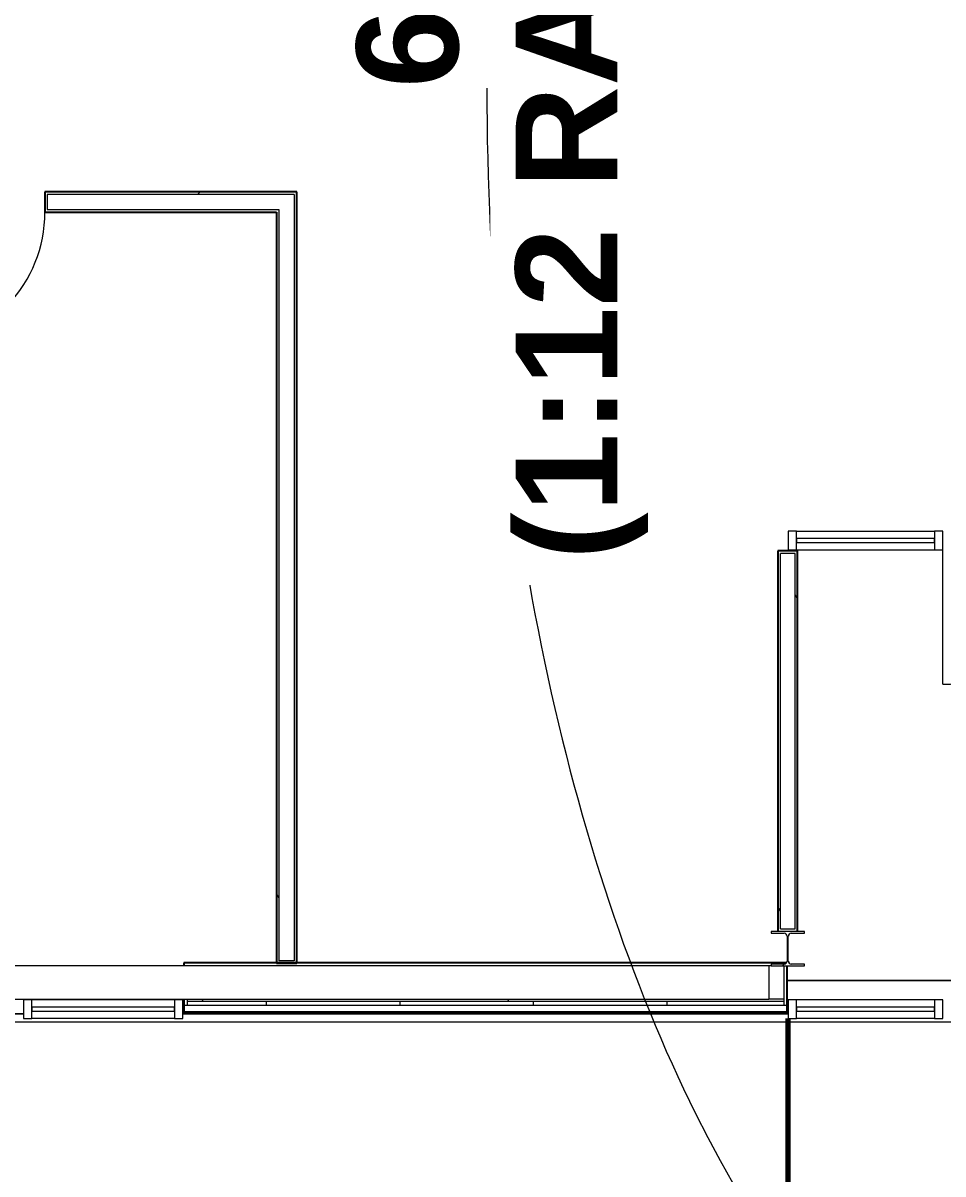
# Model space of a CAD drawing. Header units: inches. Extents: x 20001 to 27263, y -26025 to -18997.
# Drawn here: x 25797.7 to 26018.1, y -22837.1 to -22561.5 of the extents above; entities that cross this region are included whole.
import ezdxf

# ---------------------------------------------------------------- set-up
doc = ezdxf.new("R2010")
doc.units = ezdxf.units.IN
doc.header["$MEASUREMENT"] = 0
for name, color, linetype, lineweight in [('A-ANNO-DIMS', 211, 'Continuous', 9), ('A-ANNO-DIMS-256', 211, 'Continuous', 9), ('A-DOOR', 31, 'Continuous', 13), ('A-FLOR', 192, 'Continuous', 13), ('A-GLAZ-CURT', 52, 'Continuous', 13), ('A-GLAZ-CWMG', 51, 'Continuous', 13), ('A-SITE-SWLK', 140, 'Continuous', 70), ('A-WALL', 113, 'Continuous', 13), ('A-WALL-PATT', 111, 'Continuous', 25), ('C-TOPO', 7, 'Continuous', 13), ('I-WALL', 2, 'Continuous', 13), ('L-SITE-WALL', 31, 'Continuous', 13), ('S-BEAM', 12, 'Continuous', 13), ('S-COLS', 52, 'Continuous', 13)]:
    doc.layers.add(name, color=color, linetype=linetype, lineweight=lineweight)
doc.styles.add('Arial_B', font='arialbd.ttf', dxfattribs={"height": 24.354149})
doc.dimstyles.new('OD_Dimension', dxfattribs={"dimscale": 12, "dimtxt": 24, "dimasz": 2.666667, "dimexe": 2, "dimexo": 1.333333, "dimgap": 1.333333, "dimtad": 1, "dimdec": 3, "dimrnd": 0.125, "dimzin": 1, "dimdsep": 46, "dimlunit": 4, "dimtxsty": 'Arial_B', "dimblk1": 'OBLIQUE', "dimblk2": 'OBLIQUE', "dimsah": 1, "dimcen": 0.09, "dimdle": 2, "dimazin": 0, "dimtfac": 1, "dimtdec": 4, "dimtix": 1, "dimtmove": 1, "dimatfit": 3, "dimfxl": 1, "dimtvp": 1, "dimtfill": 1, "dimfrac": 2, "dimtolj": 1, "dimtzin": 0, "dimlwd": 13, "dimlwe": 13, "dimarcsym": 2})
doc.dimstyles.new('OD_Dimension_1', dxfattribs={"dimscale": 12, "dimtxt": 24, "dimasz": 2.666667, "dimexe": 2, "dimexo": 1.333333, "dimgap": 1.333333, "dimtad": 1, "dimdec": 3, "dimrnd": 0.125, "dimzin": 1, "dimdsep": 46, "dimlunit": 4, "dimtxsty": 'Arial_B', "dimblk1": 'OBLIQUE', "dimblk2": 'OBLIQUE', "dimsah": 1, "dimcen": 0.09, "dimdle": 2, "dimazin": 0, "dimtfac": 1, "dimtdec": 4, "dimtix": 1, "dimtmove": 0, "dimatfit": 3, "dimfxl": 1, "dimtvp": 1, "dimtfill": 1, "dimfrac": 2, "dimtolj": 1, "dimtzin": 0, "dimlwd": 13, "dimlwe": 13, "dimarcsym": 2})
pattern_1 = [(0, (0, 0), (81.92, 20.48), [3.379, -58.061, 3.379, -58.061, -327.68]), (0, (0, 0), (81.92, 20.48), [-122.88, 3.379, -119.501, 3.379, -58.061, -143.36]), (0, (0, 0), (81.92, 20.48), [-307.2, 3.379, -37.581, 3.379, -99.021]), (120, (30.72, 10.24), (-58.6962, 60.704801), [3.379, -58.061, 3.379, -58.061, -327.68]), (120, (30.72, 10.24), (-58.6962, 60.704801), [-122.88, 3.379, -119.501, 3.379, -58.061, -143.36]), (120, (30.72, 10.24), (-58.6962, 60.704801), [-307.2, 3.379, -37.581, 3.379, -99.021]), (240, (40.96, 51.2), (-23.2238, -81.184801), [3.379, -58.061, 3.379, -58.061, -327.68]), (240, (40.96, 51.2), (-23.2238, -81.184801), [-122.88, 3.379, -119.501, 3.379, -58.061, -143.36]), (240, (40.96, 51.2), (-23.2238, -81.184801), [-307.2, 3.379, -37.581, 3.379, -99.021])]

# ---------------------------------------------------------------- blocks, each defined once
blk = doc.blocks.new('Struct_Xcel_Sports Complex_rvt-1-Site Plan - Phase 1')
at = {"layer": 'A-FLOR', "color": 7}
blk.add_line((26123.27, -22790.8), (25980.77, -22790.8), dxfattribs=at)
at = {"layer": 'L-SITE-WALL', "color": 7}
for p, q in [((25980.77, -22790.8), (26123.27, -22790.8)), ((25797.83, -22798.8), (25244.37, -22798.8)), ((25981.02, -22798.8), (25836.02, -22798.8))]:
    blk.add_line(p, q, dxfattribs=at)
blk = doc.blocks.new('W-Wide Flange-Column - B2_E-V8-Site Plan - Phase 1')
at = {"layer": 'S-COLS', "lineweight": 9}
h = blk.add_hatch(dxfattribs=at)
h.set_pattern_fill('FP_7', color=256, style=0, pattern_type=2)
h.set_pattern_definition([(225, (25980.89, -22783.178), (25.342707, -25.342707), []), (225, (25980.89, -22821.578), (25.342707, -25.342707), [])])
h.paths.add_polyline_path([(4, 4.13), (-4, 4.13), (-4, 3.69), (-0.84, 3.69), (-0.35, 3.49), (-0.14, 3), (-0.14, -3), (-0.35, -3.49), (-0.84, -3.69), (-4, -3.69), (-4, -4.12), (4, -4.12), (4, -3.69), (0.84, -3.69), (0.35, -3.49), (0.14, -3), (0.14, 3), (0.35, 3.49), (0.84, 3.69), (4, 3.69)], flags=0)
at = {"layer": 'S-COLS', "lineweight": 15}
for p, q in [((4, 4.13), (-4, 4.13)), ((-4, 4.13), (-4, 3.69)), ((-4, 3.69), (-0.84, 3.69)), ((-0.14, 3), (-0.14, -3)), ((0.14, -3), (0.14, 3)), ((0.84, 3.69), (4, 3.69)), ((4, 3.69), (4, 4.13)), ((-0.84, -3.69), (-4, -3.69)), ((-4, -3.69), (-4, -4.12)), ((-4, -4.12), (4, -4.12)), ((4, -3.69), (0.84, -3.69)), ((4, -4.12), (4, -3.69))]:
    blk.add_line(p, q, dxfattribs=at)
for centre, start, end in [((-0.84, 3), 0, 90), ((0.84, 3), 90, 180), ((-0.84, -3), 270, 0), ((0.84, -3), 180, 270)]:
    blk.add_arc(centre, 0.691, start, end, dxfattribs=at)
blk = doc.blocks.new('Single-Flush - 32_ x 84_-489871-Site Plan - Phase 1')
at = {"layer": 'A-DOOR'}
for p, q in [((14, 2.44), (14, 34.44)), ((16, 34.44), (14, 34.44)), ((16, 2.44), (16, 34.44)), ((16, 2.44), (14, 2.44))]:
    blk.add_line(p, q, dxfattribs=at)
at = {"layer": 'A-DOOR', "lineweight": 9}
blk.add_arc((16, 2.44), 32.07, 93.5759, 180, dxfattribs=at)
blk = doc.blocks.new('System Panel - INSULATED LOW-E GLAZING _SEE ELEVATIONS FOR U-FACTOR_ SHGC_ _ LT_-1142345-Site Plan - Phase 1')
at = {"layer": 'A-GLAZ-CURT', "lineweight": 9}
for p, q in [((16.53125, 1.25), (-16.53125, 1.25)), ((-16.53125, 1.25), (-16.53125, 0.25)), ((-16.53125, 0.25), (16.53125, 0.25)), ((16.53125, 0.25), (16.53125, 1.25))]:
    blk.add_line(p, q, dxfattribs=at)
at = {"layer": 'A-GLAZ-CURT'}
for p, q in [((-16.53125, 0.25), (-16.53125, 1.25)), ((16.53125, 1.25), (-16.53125, 1.25)), ((-16.53125, 0.25), (16.53125, 0.25)), ((16.53125, 1.25), (16.53125, 0.25))]:
    blk.add_line(p, q, dxfattribs=at)
blk = doc.blocks.new('Rectangular Mullion - Exterior 2_ x 4_5_-1305154-Site Plan - Phase 1')
at = {"layer": 'A-GLAZ-CWMG'}
for p, q in [((26016.08, -22795.43), (25983.02, -22795.43)), ((26016.08, -22799.93), (25983.02, -22799.93))]:
    blk.add_line(p, q, dxfattribs=at)
blk = doc.blocks.new('Rectangular Mullion - Exterior 2_ x 4_5_-1142353-Site Plan - Phase 1')
at = {"layer": 'A-GLAZ-CWMG'}
for p, q in [((0, 1.5), (-2, 1.5)), ((-2, 1.5), (-2, -3)), ((0, -3), (0, 1.5)), ((-2, -3), (0, -3))]:
    blk.add_line(p, q, dxfattribs=at)
blk = doc.blocks.new('Rectangular Mullion - Exterior 2_ x 4_5_-1142343-Site Plan - Phase 1')
at = {"layer": 'A-GLAZ-CWMG'}
for p, q in [((-1, 1.5), (1, 1.5)), ((-1, -3), (-1, 1.5)), ((1, 1.5), (1, -3)), ((1, -3), (-1, -3))]:
    blk.add_line(p, q, dxfattribs=at)
blk = doc.blocks.new('Door_Single_Storefront - one-1371400-Site Plan - Phase 1')
at = {"layer": 'A-DOOR'}
blk.add_line((-17.59375, -35.1875), (-17.59375, 0), dxfattribs=at)
blk.add_arc((-17.59375, 0), 35.1875, 270, 0, dxfattribs=at)
blk = doc.blocks.new('Rectangular Mullion - Exterior 2_ x 4_5_-1142586-Site Plan - Phase 1')
at = {"layer": 'A-GLAZ-CWMG'}
for p, q in [((-2, 1.5), (0, 1.5)), ((-2, -3), (-2, 1.5)), ((0, 1.5), (0, -3)), ((0, -3), (-2, -3))]:
    blk.add_line(p, q, dxfattribs=at)
blk = doc.blocks.new('Rectangular Mullion - Exterior 2_ x 4_5_-827470-Site Plan - Phase 1')
at = {"layer": 'A-GLAZ-CWMG'}
for p, q in [((-1, 1.5), (1, 1.5)), ((-1, -3), (-1, 1.5)), ((1, 1.5), (1, -3)), ((1, -3), (-1, -3))]:
    blk.add_line(p, q, dxfattribs=at)
blk = doc.blocks.new('Rectangular Mullion - Exterior 2_ x 4_5_-1142359-Site Plan - Phase 1')
at = {"layer": 'A-GLAZ-CWMG'}
for p, q in [((-2, 1.5), (0, 1.5)), ((-2, -3), (-2, 1.5)), ((0, 1.5), (0, -3)), ((0, -3), (-2, -3))]:
    blk.add_line(p, q, dxfattribs=at)
blk = doc.blocks.new('Girt_C - 8_D-1405500-Site Plan - Phase 1')
at = {"layer": 'S-BEAM'}
for p, q in [((25976.39, -22787.3), (24248.39, -22787.3)), ((25976.39, -22787.3), (25976.39, -22787.49)), ((25976.39, -22787.49), (25976.39, -22795.12)), ((25976.39, -22795.12), (25976.39, -22795.3)), ((24248.39, -22795.3), (25976.39, -22795.3))]:
    blk.add_line(p, q, dxfattribs=at)
blk = doc.blocks.new('Rectangular Mullion - Exterior 2_ x 4_5_-1305234-Site Plan - Phase 1')
at = {"layer": 'A-GLAZ-CWMG'}
for p, q in [((26090.45, -22683.18), (26123.52, -22683.18)), ((26090.45, -22687.68), (26123.52, -22687.68))]:
    blk.add_line(p, q, dxfattribs=at)
blk = doc.blocks.new('System Panel - INSULATED LOW-E GLAZING _SEE ELEVATIONS FOR U-FACTOR_ SHGC_ _ LT_-827454-Site Plan - Phase 1')
at = {"layer": 'A-GLAZ-CURT', "lineweight": 9}
for p, q in [((17.09375, 1.25), (-17.09375, 1.25)), ((-17.09375, 1.25), (-17.09375, 0.25)), ((-17.09375, 0.25), (17.09375, 0.25)), ((17.09375, 0.25), (17.09375, 1.25))]:
    blk.add_line(p, q, dxfattribs=at)
at = {"layer": 'A-GLAZ-CURT'}
for p, q in [((-17.09375, 0.25), (-17.09375, 1.25)), ((17.09375, 1.25), (-17.09375, 1.25)), ((-17.09375, 0.25), (17.09375, 0.25)), ((17.09375, 1.25), (17.09375, 0.25))]:
    blk.add_line(p, q, dxfattribs=at)
blk = doc.blocks.new('Rectangular Mullion - Exterior 2_ x 4_5_-1060760-Site Plan - Phase 1')
at = {"layer": 'A-GLAZ-CWMG'}
for p, q in [((25834.02, -22795.43), (25799.83, -22795.43)), ((25834.02, -22799.93), (25799.83, -22799.93))]:
    blk.add_line(p, q, dxfattribs=at)
blk = doc.blocks.new('DIMBLOCK53-Site Plan - Phase 1')
at = {"layer": 'A-ANNO-DIMS-256', "lineweight": 13}
for p, q in [((26069.78, -22856.07), (26069.78, -22976.07)), ((26202.89, -22880.07), (26045.78, -22880.07)), ((26069.78, -22880.07), (26202.89, -22880.07)), ((26142.89, -22952.07), (26045.78, -22952.07)), ((26069.78, -22952.07), (26142.89, -22952.07))]:
    blk.add_line(p, q, dxfattribs=at)
at = {"layer": 'A-ANNO-DIMS-256', "lineweight": 50}
for p, q in [((26069.78, -22880.07), (26053.78, -22864.07)), ((26069.78, -22880.07), (26085.78, -22896.07)), ((26069.78, -22952.07), (26053.78, -22936.07)), ((26069.78, -22952.07), (26085.78, -22968.07))]:
    blk.add_line(p, q, dxfattribs=at)
at = {"layer": 'A-ANNO-DIMS-256', "lineweight": 13}
blk.add_ellipse((26069.78, -22577.07), major_axis=(0, 339), ratio=0.47483, start_param=1.570796, end_param=3.141593, dxfattribs=at)
at = {"layer": 'A-ANNO-DIMS-256', "color": 0, "lineweight": 13, "attachment_point": 1, "rotation": 90, "line_spacing_factor": 0.938532, "style": 'Arial_B', "bg_fill": 3, "box_fill_scale": 1.25, "bg_fill_color": 0, "bg_fill_transparency": 0}
for s, insert, char_height, width in [('(1:12 RAMP SLOPE)', (25915.7, -22690.02), 24.3541, 378.5143), ('6\' - 0"', (25877.6, -22577.07), 24.354, 107.4286)]:
    blk.add_mtext(s, dxfattribs=dict(at, insert=insert, char_height=char_height, width=width))
blk = doc.blocks.new('_Oblique')
at = {"color": 0, "linetype": 'ByBlock', "lineweight": -2}
blk.add_line((-0.5, -0.5), (0.5, 0.5), dxfattribs=at)
blk = doc.blocks.new('DIMBLOCK73-Site Plan - Phase 1')
at = {"layer": 'A-ANNO-DIMS-256', "lineweight": 13}
for p, q in [((25981.02, -22820.43), (25981.02, -22889.77)), ((25981.02, -22865.77), (25981.02, -22820.43)), ((24244.02, -22859.15), (24244.02, -22889.77)), ((24244.02, -22865.77), (24244.02, -22859.15)), ((24244.02, -22865.77), (25981.02, -22865.77))]:
    blk.add_line(p, q, dxfattribs=at)
at = {"layer": 'A-ANNO-DIMS-256', "lineweight": 50}
for p, q in [((24244.02, -22865.77), (24260.02, -22849.77)), ((25981.02, -22865.77), (25997.02, -22849.77)), ((24244.02, -22865.77), (24228.02, -22881.77)), ((25981.02, -22865.77), (25965.02, -22881.77))]:
    blk.add_line(p, q, dxfattribs=at)
at = {"layer": 'A-ANNO-DIMS-256', "color": 0, "lineweight": 13, "insert": (25049.47, -22818.56), "char_height": 24.354, "width": 151.3143, "attachment_point": 1, "line_spacing_factor": 0.938532, "style": 'Arial_B', "bg_fill": 3, "box_fill_scale": 1.25, "bg_fill_color": 0, "bg_fill_transparency": 0}
blk.add_mtext('144\' - 9"', dxfattribs=at)
blk = doc.blocks.new('DIMBLOCK74-Site Plan - Phase 1')
at = {"layer": 'A-ANNO-DIMS-256', "lineweight": 13}
for p, q in [((25981.02, -22820.43), (25981.02, -22889.77)), ((25981.02, -22865.77), (25981.02, -22820.43)), ((26284.89, -22859.15), (26284.89, -22889.77)), ((26284.89, -22865.77), (26284.89, -22859.15)), ((25981.02, -22865.77), (26284.89, -22865.77))]:
    blk.add_line(p, q, dxfattribs=at)
at = {"layer": 'A-ANNO-DIMS-256', "lineweight": 50}
for p, q in [((25981.02, -22865.77), (25997.02, -22849.77)), ((26284.89, -22865.77), (26300.89, -22849.77)), ((25981.02, -22865.77), (25965.02, -22881.77)), ((26284.89, -22865.77), (26268.89, -22881.77))]:
    blk.add_line(p, q, dxfattribs=at)
at = {"layer": 'A-ANNO-DIMS-256', "color": 0, "lineweight": 13, "insert": (26051.62, -22818.56), "char_height": 24.3541, "width": 195.2, "attachment_point": 1, "line_spacing_factor": 0.938532, "style": 'Arial_B', "bg_fill": 3, "box_fill_scale": 1.25, "bg_fill_color": 0, "bg_fill_transparency": 0}
blk.add_mtext('25\' - 3 7/8"', dxfattribs=at)

msp = doc.modelspace()

# ---------------------------------------------------------------- hatches: boundary and pattern name
at = {"layer": 'A-WALL-PATT', "lineweight": 9}
h = msp.add_hatch(dxfattribs=at)
h.set_pattern_fill('FP_9', color=256, style=0, pattern_type=2)
h.set_pattern_definition(pattern_1)
h.paths.add_polyline_path([(25802.8902, -22604.3653), (25803.5152, -22604.3653), (25803.5152, -22602.5528), (25863.2652, -22602.5528), (25863.2652, -22601.9278), (25802.8902, -22601.9278)], flags=0)
h.paths.add_polyline_path([(25770.2652, -22604.3653), (25770.8902, -22604.3653), (25770.8902, -22601.9278), (25742.1402, -22601.9278), (25742.1402, -22602.5528), (25770.2652, -22602.5528)], flags=0)
h = msp.add_hatch(dxfattribs=at)
h.set_pattern_fill('FP_9', color=256, style=0, pattern_type=2)
h.set_pattern_definition(pattern_1)
h.paths.add_polyline_path([(25859.0152, -22786.6778), (25862.6402, -22786.6778), (25862.6402, -22786.0528), (25859.0152, -22786.0528), (25859.0152, -22606.8028), (25858.3902, -22606.8028), (25858.3902, -22786.6778)], flags=0)
h = msp.add_hatch(dxfattribs=at)
h.set_pattern_fill('FP_9', color=256, style=0, pattern_type=2)
h.set_pattern_definition(pattern_1)
h.paths.add_polyline_path([(25979.1402, -22779.0528), (25982.6402, -22779.0528), (25982.6402, -22778.4278), (25979.1402, -22778.4278), (25979.1402, -22688.5528), (25982.6402, -22688.5528), (25982.6402, -22687.9278), (25978.5152, -22687.9278), (25978.5152, -22779.0528)], flags=0)
h = msp.add_hatch(dxfattribs=at)
h.set_pattern_fill('FP_9', color=256, style=0, pattern_type=2)
h.set_pattern_definition(pattern_1)
h.paths.add_polyline_path([(25982.6402, -22779.0528), (25983.2652, -22779.0528), (25983.2652, -22687.9278), (25982.6402, -22687.9278), (25982.6402, -22778.4278)], flags=0)
h = msp.add_hatch(dxfattribs=at)
h.set_pattern_fill('FP_10', color=256, style=0, pattern_type=2)
h.set_pattern_definition([(161.57, (1.28, 1.28), (-10.24040374, -0.00056827), [0, -72.858, 8.09, 0]), (18.43, (-1.28, 1.28), (-10.24040374, 0.00056827), [0, -72.858, 8.09, 0]), (108.43, (1.28, 1.28), (5.1184649, -25.6019259), [24.282, -56.666]), (71.57, (-1.28, 1.28), (5.1184649, 25.6019259), [24.282, -56.666])])
h.paths.add_polyline_path([(25976.3902, -22795.3028), (25980.0152, -22795.1934), (25980.0152, -22787.3028), (25976.3902, -22787.4122), (25976.3902, -22795.2777)], flags=0)
h = msp.add_hatch(dxfattribs=at)
h.set_pattern_fill('FP_12', color=256, style=0, pattern_type=2)
h.set_pattern_definition([(0, (0, 0), (40.96, 10.24), [3.379, -27.341, 3.379, -27.341, -163.84]), (0, (0, 0), (40.96, 10.24), [-61.44, 3.379, -58.061, 3.379, -27.341, -71.68]), (0, (0, 0), (40.96, 10.24), [-153.6, 3.379, -17.101, 3.379, -47.821]), (120, (15.36, 5.12), (-29.3481, 30.3524005), [3.379, -27.341, 3.379, -27.341, -163.84]), (120, (15.36, 5.12), (-29.3481, 30.3524005), [-61.44, 3.379, -58.061, 3.379, -27.341, -71.68]), (120, (15.36, 5.12), (-29.3481, 30.3524005), [-153.6, 3.379, -17.101, 3.379, -47.821]), (240, (20.48, 25.6), (-11.6119, -40.5924005), [3.379, -27.341, 3.379, -27.341, -163.84]), (240, (20.48, 25.6), (-11.6119, -40.5924005), [-61.44, 3.379, -58.061, 3.379, -27.341, -71.68]), (240, (20.48, 25.6), (-11.6119, -40.5924005), [-153.6, 3.379, -17.101, 3.379, -47.821])])
h.paths.add_polyline_path([(25837.0152, -22795.8028), (25980.0152, -22795.8028), (25980.0152, -22795.3028), (25837.0152, -22795.3028)], flags=0)
h = msp.add_hatch(dxfattribs=at)
h.set_pattern_fill('FP_13', color=256, style=0, pattern_type=2)
h.set_pattern_definition([(0, (0, 0), (0, 32), []), (90, (0, 0), (-32, 2e-15), [])])
h.paths.add_polyline_path([(25980.0152, -22796.8028), (25980.0152, -22795.8028), (25837.0152, -22795.8028), (25837.0152, -22796.8028), (25959.2757, -22796.8028)], flags=0)

# ---------------------------------------------------------------- linework, layer by layer
at = {"layer": 'A-SITE-SWLK'}
msp.add_line((25981.0152, -22892.0675), (25981.0152, -22799.9278), dxfattribs=at)
at = {"layer": 'A-WALL', "lineweight": 9}
for p, q in [((25803.5152, -22602.5528), (25803.5152, -22606.1778)), ((25862.6402, -22602.5528), (25803.5152, -22602.5528)), ((25862.6402, -22602.5528), (25862.6402, -22786.0528)), ((25803.5152, -22606.1778), (25859.0152, -22606.1778)), ((25859.0152, -22606.1778), (25859.0152, -22786.0528)), ((25979.1402, -22778.4278), (25979.1402, -22688.5528)), ((25982.6402, -22688.5528), (25979.1402, -22688.5528)), ((25982.6402, -22778.4278), (25982.6402, -22688.5528)), ((25979.1402, -22778.4278), (25982.6402, -22778.4278)), ((25862.6402, -22786.0528), (25859.0152, -22786.0528)), ((25976.8902, -22787.3028), (25976.3902, -22787.3028)), ((25980.0152, -22796.8028), (25980.0152, -22787.3028)), ((25980.7652, -22796.8028), (25836.2652, -22796.8028)), ((25837.0152, -22795.2777), (25837.0152, -22796.8028)), ((25980.0152, -22795.8028), (25837.0152, -22795.8028)), ((25980.0152, -22795.3028), (25976.3902, -22795.3028)), ((25980.7652, -22798.3028), (25836.2652, -22798.3028))]:
    msp.add_line(p, q, dxfattribs=at)
at = {"layer": 'A-WALL', "lineweight": 25}
for p, q in [((25980.5904, -22786.5528), (25836.2652, -22786.5528)), ((25836.2652, -22786.5528), (25836.2652, -22787.3028)), ((25980.7652, -22798.6153), (25980.7652, -22787.3028)), ((25836.2652, -22795.2777), (25836.2652, -22798.6153)), ((25836.2652, -22798.6153), (25980.7652, -22798.6153))]:
    msp.add_line(p, q, dxfattribs=at)
at = {"layer": 'C-TOPO'}
for p, q in [((25981.0166, -22892.0669), (25981.0166, -22799.9278)), ((25981.0166, -22799.9278), (25981.0166, -22892.0669))]:
    msp.add_line(p, q, dxfattribs=at)
at = {"layer": 'I-WALL', "lineweight": 25}
for p, q in [((25863.2652, -22601.9278), (25802.8902, -22601.9278)), ((25802.8902, -22601.9278), (25802.8902, -22606.8028)), ((25863.2652, -22786.6778), (25863.2652, -22601.9278)), ((25802.8902, -22606.8028), (25858.3902, -22606.8028)), ((25858.3902, -22606.8028), (25858.3902, -22786.6778)), ((25978.5152, -22687.9278), (25978.5152, -22779.0528)), ((25983.2652, -22687.9278), (25978.5152, -22687.9278)), ((25983.2652, -22779.0528), (25983.2652, -22687.9278)), ((25858.3902, -22786.6778), (25863.2652, -22786.6778))]:
    msp.add_line(p, q, dxfattribs=at)
at = {"layer": 'L-SITE-WALL'}
for p, q in [((25244.3665, -22798.8028), (25797.8277, -22798.8028)), ((25836.0152, -22798.8028), (25981.0152, -22798.8028)), ((26286.8902, -22800.8028), (25244.3872, -22800.8028))]:
    msp.add_line(p, q, dxfattribs=at)

# ---------------------------------------------------------------- block references
at = {"layer": 'A-DOOR', "rotation": 180}
msp.add_blockref('Single-Flush - 32_ x 84_-489871-Site Plan - Phase 1', (25786.8902, -22604.3653), dxfattribs=at)
at = {"layer": 'A-DOOR'}
msp.add_blockref('Door_Single_Storefront - one-1371400-Site Plan - Phase 1', (26035.6715, -22684.6778), dxfattribs=at)
at = {"layer": 'A-GLAZ-CURT', "rotation": 180}
msp.add_blockref('System Panel - INSULATED LOW-E GLAZING _SEE ELEVATIONS FOR U-FACTOR_ SHGC_ _ LT_-1142345-Site Plan - Phase 1', (25999.5465, -22684.6778), dxfattribs=at)
at = {"layer": 'A-GLAZ-CURT'}
for name, p in [('System Panel - INSULATED LOW-E GLAZING _SEE ELEVATIONS FOR U-FACTOR_ SHGC_ _ LT_-827454-Site Plan - Phase 1', (25816.9215, -22798.4278)), ('System Panel - INSULATED LOW-E GLAZING _SEE ELEVATIONS FOR U-FACTOR_ SHGC_ _ LT_-1142345-Site Plan - Phase 1', (25999.5465, -22798.4278))]:
    msp.add_blockref(name, p, dxfattribs=at)
at = {"layer": 'A-GLAZ-CWMG', "extrusion": (0, 0, -1)}
for name, p in [('Rectangular Mullion - Exterior 2_ x 4_5_-1142586-Site Plan - Phase 1', (-25981.0152, -22684.6778)), ('Rectangular Mullion - Exterior 2_ x 4_5_-827470-Site Plan - Phase 1', (-26017.0777, -22684.6778))]:
    msp.add_blockref(name, p, dxfattribs=at)
at = {"layer": 'A-GLAZ-CWMG'}
for name, p in [('Rectangular Mullion - Exterior 2_ x 4_5_-1305234-Site Plan - Phase 1', (-107.4375, 0)), ('Rectangular Mullion - Exterior 2_ x 4_5_-1060760-Site Plan - Phase 1', (0, 0)), ('Rectangular Mullion - Exterior 2_ x 4_5_-1305154-Site Plan - Phase 1', (0, 0))]:
    msp.add_blockref(name, p, dxfattribs=at)
at = {"layer": 'A-GLAZ-CWMG', "rotation": 180}
for p in [(25797.8277, -22798.4278), (25981.0152, -22798.4278)]:
    msp.add_blockref('Rectangular Mullion - Exterior 2_ x 4_5_-1142353-Site Plan - Phase 1', p, dxfattribs=at)
at = {"layer": 'A-GLAZ-CWMG', "extrusion": (0, 0, -1), "rotation": 180}
for name, p in [('Rectangular Mullion - Exterior 2_ x 4_5_-1142359-Site Plan - Phase 1', (-25836.0152, -22798.4278)), ('Rectangular Mullion - Exterior 2_ x 4_5_-1142343-Site Plan - Phase 1', (-26017.0777, -22798.4278))]:
    msp.add_blockref(name, p, dxfattribs=at)
at = {"layer": 'S-BEAM'}
msp.add_blockref('Girt_C - 8_D-1405500-Site Plan - Phase 1', (0, 0), dxfattribs=at)
at = {"layer": 'S-COLS', "rotation": 180}
msp.add_blockref('W-Wide Flange-Column - B2_E-V8-Site Plan - Phase 1', (25980.8902, -22783.1778), dxfattribs=at)

# ---------------------------------------------------------------- next in the draw order: dimensions: what is measured, and where the dimension line sits
at = {"layer": 'A-ANNO-DIMS', "lineweight": 13}
dim = msp.add_linear_dim(base=(26069.7839, -22952.0675), p1=(26218.8934, -22880.0675), p2=(26158.8934, -22952.0675), angle=90, text='<>\\X(1:12 RAMP SLOPE)', dimstyle='OD_Dimension', override={"dimpost": '<>', "dimfxl": 93.722996}, dxfattribs=at)
dim.commit()
dim.dimension.update_dxf_attribs({"geometry": 'DIMBLOCK53-Site Plan - Phase 1', "text_midpoint": (25910.0768, -22577.0664), "dimtype": 160, "text_rotation": 90})

# ---------------------------------------------------------------- next in the draw order: block references
at = {"lineweight": 5}
msp.add_blockref('Struct_Xcel_Sports Complex_rvt-1-Site Plan - Phase 1', (0, 0), dxfattribs=at)

# ---------------------------------------------------------------- next in the draw order: dimensions: what is measured, and where the dimension line sits
at = {"layer": 'A-ANNO-DIMS', "lineweight": 13}
dim = msp.add_linear_dim(base=(25981.0152, -22865.7747), p1=(24244.0152, -22843.1473), p2=(25981.0152, -22804.4278), dimstyle='OD_Dimension_1', override={"dimpost": '<>', "dimfxl": 1737.431495}, dxfattribs=at)
dim.commit()
dim.dimension.update_dxf_attribs({"geometry": 'DIMBLOCK73-Site Plan - Phase 1', "text_midpoint": (25112.5152, -22837.3319)})

# ---------------------------------------------------------------- next in the draw order: dimensions: what is measured, and where the dimension line sits
dim = msp.add_linear_dim(base=(26284.8902, -22865.7747), p1=(25981.0152, -22804.4278), p2=(26284.8902, -22843.1473), dimstyle='OD_Dimension_1', override={"dimpost": '<>', "dimfxl": 306.331872}, dxfattribs=at)
dim.commit()
dim.dimension.update_dxf_attribs({"geometry": 'DIMBLOCK74-Site Plan - Phase 1', "text_midpoint": (26132.9527, -22837.174)})

doc.saveas('drawing.dxf')
